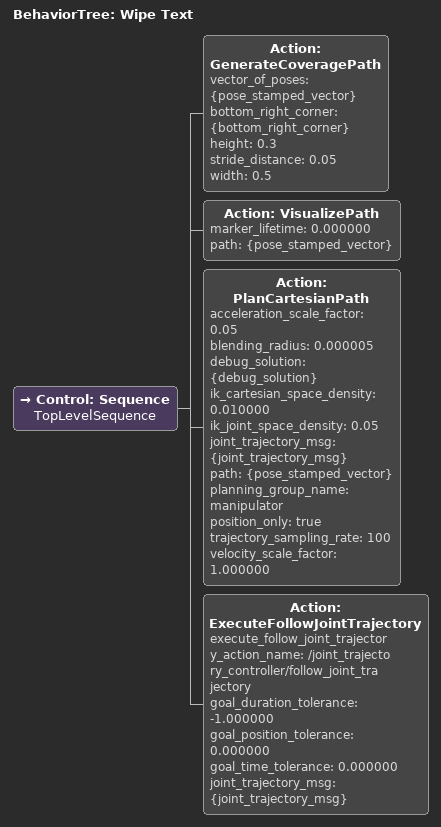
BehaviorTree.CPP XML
<?xml version='1.0' encoding='UTF-8'?>
<root BTCPP_format="4" main_tree_to_execute="Wipe Text">
  <BehaviorTree ID="Wipe Text" _description="Generate a Coverage Path and follow it to wipe the surface in a given position.">
    <Control ID="Sequence" name="TopLevelSequence">
      <Action ID="GenerateCoveragePath" vector_of_poses="{pose_stamped_vector}" bottom_right_corner="{bottom_right_corner}" height="0.3" stride_distance="0.05" width="0.5"/>
      <Action ID="VisualizePath" marker_lifetime="0.000000" path="{pose_stamped_vector}"/>
      <Action ID="PlanCartesianPath" acceleration_scale_factor="0.05" blending_radius="0.000005" debug_solution="{debug_solution}" ik_cartesian_space_density="0.010000" ik_joint_space_density="0.05" joint_trajectory_msg="{joint_trajectory_msg}" path="{pose_stamped_vector}" planning_group_name="manipulator" position_only="true" trajectory_sampling_rate="100" velocity_scale_factor="1.000000"/>
      <Action ID="ExecuteFollowJointTrajectory" execute_follow_joint_trajectory_action_name="/joint_trajectory_controller/follow_joint_trajectory" goal_duration_tolerance="-1.000000" goal_position_tolerance="0.000000" goal_time_tolerance="0.000000" joint_trajectory_msg="{joint_trajectory_msg}"/>
    </Control>
  </BehaviorTree>
</root>
